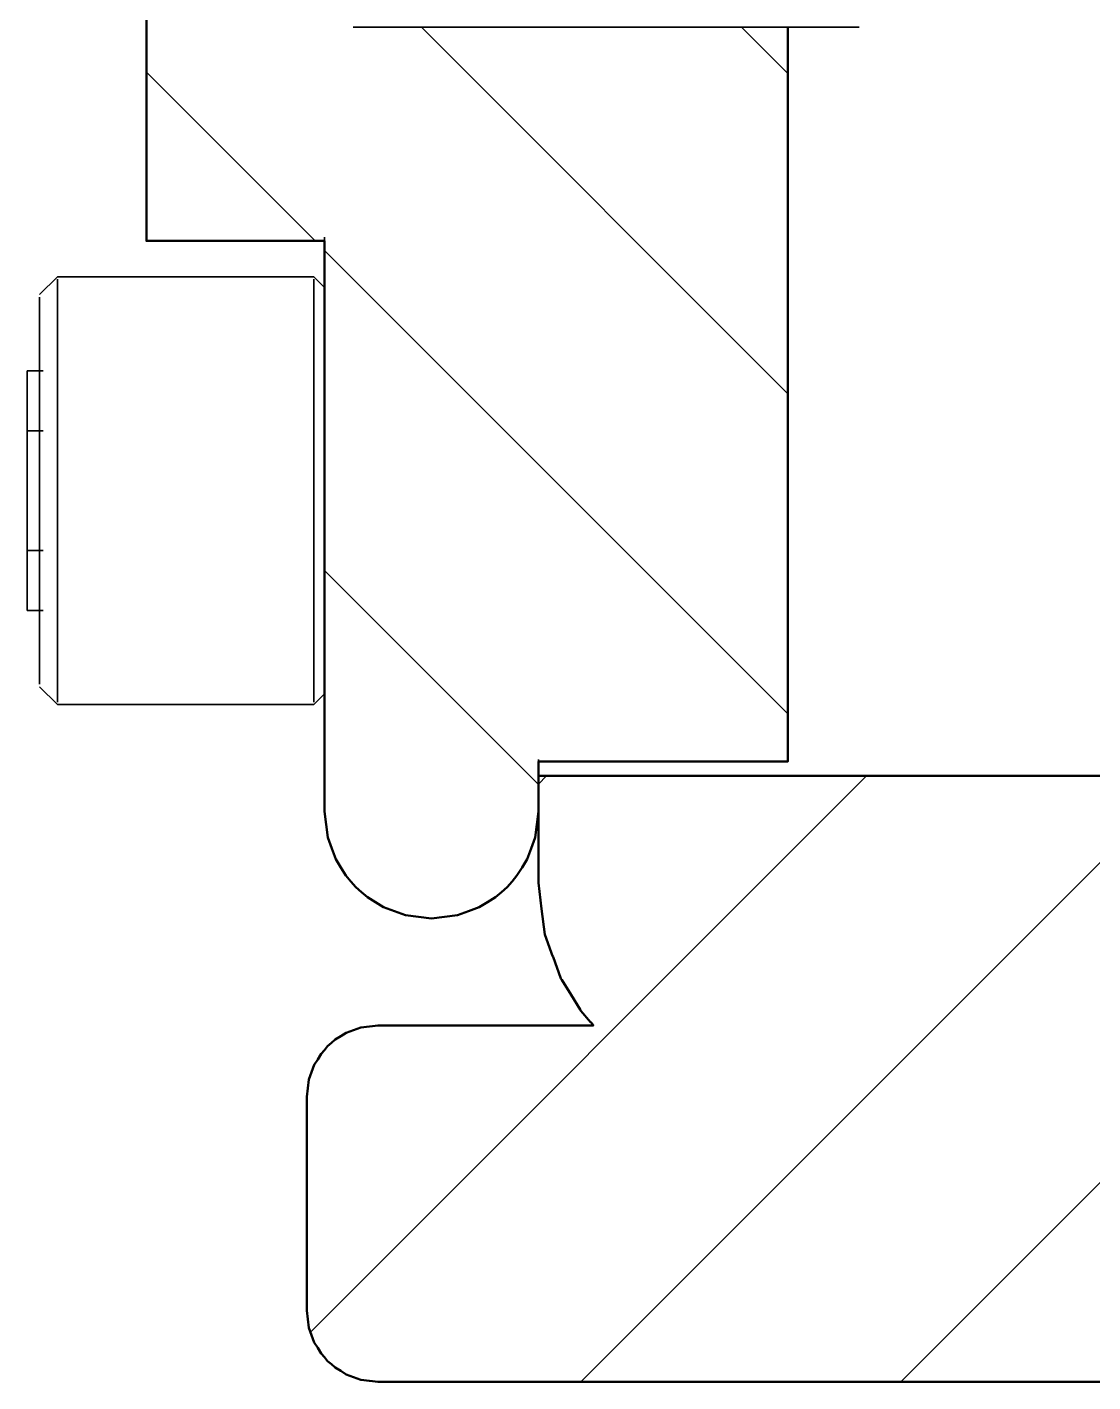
# Model space of a CAD drawing. Header units: millimetres. Extents: x 0 to 420, y 0 to 297.
# Drawn here: x 336.32 to 351.28, y 160 to 179 of the extents above; entities that cross this region are included whole.
import ezdxf

# ---------------------------------------------------------------- set-up
doc = ezdxf.new("R2010")
doc.units = ezdxf.units.MM
doc.header["$LTSCALE"] = 6
for name, color, linetype, lineweight in [('CORTE', 7, 'Continuous', 50), ('HACHURA', 8, 'Continuous', 13), ('VISIVEL', 7, 'Continuous', 35)]:
    doc.layers.add(name, color=color, linetype=linetype, lineweight=lineweight)

msp = doc.modelspace()

# ---------------------------------------------------------------- hatches: boundary and pattern name
at = {"layer": 'HACHURA'}
h = msp.add_hatch(dxfattribs=at)
h.set_pattern_fill('ANSI31')
h.paths.add_polyline_path([(366.7755, 160), (390.75, 160), (390.871, 160.015), (390.9925, 160.03), (391.095, 160.0675), (391.197, 160.1055), (391.2735, 160.153), (391.35, 160.2), (391.4035, 160.2465), (391.457, 160.293), (391.5035, 160.3465), (391.55, 160.4), (391.597, 160.4765), (391.6445, 160.553), (391.6825, 160.655), (391.72, 160.7575), (391.735, 160.8785), (391.75, 161), (391.75, 162.4995), (391.75, 164), (391.735, 164.121), (391.72, 164.2425), (391.6825, 164.345), (391.6445, 164.447), (391.597, 164.5235), (391.55, 164.6), (391.5035, 164.6535), (391.457, 164.707), (391.4035, 164.7535), (391.35, 164.8), (391.2735, 164.847), (391.197, 164.8945), (391.095, 164.9325), (390.9925, 164.97), (390.8715, 164.985), (390.75, 165), (390.7395, 165), (390.7265, 165), (390.7605, 165.0395), (390.9, 165.2), (391.0415, 165.429), (391.1835, 165.6585), (391.297, 165.9655), (391.4105, 166.2725), (391.455, 166.636), (391.5, 167), (391.5, 168.891), (391.5, 169.0575), (391.5, 169.3405), (391.5, 169.421), (391.5, 175.0465), (391.5, 175.081), (391.5, 175.1945), (391.5, 175.49), (391.5, 175.532), (391.5, 175.8455), (391.5, 175.9325), (391.5, 175.9685), (391.5, 175.9995), (393.9855, 176.0005), (394, 176.0005), (394, 176.053), (394, 183.0005), (391.572, 183.0005), (391.1, 183.0005), (391.1, 179.0305), (391.1, 179.0005), (391.039, 179.0005), (381, 179.0005), (381, 178.8705), (381, 170.052), (381, 170.0005), (380.8875, 170.0005), (352, 170.0005), (352, 168.5005), (351.968, 168.5005), (343.5, 168.5005), (343.5, 168.3015), (343.5, 168.288), (343.5, 167.857), (343.5, 167), (343.545, 166.6365), (343.5895, 166.2725), (343.6795, 166.0285), (343.6905, 166), (343.703, 165.9655), (343.7035, 165.964), (343.7055, 165.959), (343.8165, 165.6585), (343.829, 165.638), (343.9585, 165.429), (344.0875, 165.2205), (344.0975, 165.2035), (344.2335, 165.046), (344.2395, 165.0395), (344.2735, 165), (343.292, 165), (341.25, 165), (341.129, 164.985), (341.0075, 164.97), (340.905, 164.9325), (340.803, 164.8945), (340.7265, 164.847), (340.65, 164.8), (340.5965, 164.7535), (340.543, 164.707), (340.4965, 164.6535), (340.45, 164.6), (340.403, 164.5235), (340.3555, 164.447), (340.3175, 164.345), (340.28, 164.2425), (340.265, 164.1215), (340.25, 164), (340.25, 162.5005), (340.25, 161), (340.265, 160.879), (340.28, 160.7575), (340.3175, 160.655), (340.3555, 160.553), (340.403, 160.4765), (340.45, 160.4), (340.4965, 160.3465), (340.543, 160.293), (340.5965, 160.2465), (340.65, 160.2), (340.7265, 160.153), (340.803, 160.1055), (340.905, 160.0675), (341.0075, 160.03), (341.1285, 160.015), (341.25, 160), (345.3165, 160), (365.994, 160)])
h.paths.add_polyline_path([(346.5, 231), (346.925, 231), (347.333, 231), (347.454, 231.546), (347.6475, 232.4175), (347.8775, 233.147), (348.146, 233.9985), (348.4385, 234.705), (348.78, 235.5295), (349.1335, 236.208), (349.5455, 237), (349.9565, 237.645), (350.436, 238.398), (350.9015, 239.0045), (351.445, 239.713), (351.962, 240.277), (352.565, 240.935), (353.129, 241.4515), (353.787, 242.055), (354.394, 242.5205), (355.102, 243.064), (355.747, 243.475), (356.5, 243.9545), (357.1785, 244.3075), (357.9705, 244.72), (358.677, 245.0125), (359.5015, 245.354), (360.231, 245.584), (361.0825, 245.8525), (361.829, 246.018), (362.7005, 246.2115), (363.459, 246.311), (364.344, 246.4275), (365.108, 246.461), (366, 246.5), (366.764, 246.4665), (367.656, 246.4275), (368.414, 246.328), (369.2995, 246.2115), (370.046, 246.046), (370.9175, 245.8525), (371.647, 245.6225), (372.4985, 245.354), (373.205, 245.0615), (374.0295, 244.72), (374.708, 244.3665), (375.5, 243.9545), (376.145, 243.5435), (376.898, 243.064), (377.5045, 242.5985), (378.213, 242.055), (378.777, 241.538), (379.435, 240.935), (379.9515, 240.371), (380.555, 239.713), (381.0205, 239.106), (381.564, 238.398), (381.975, 237.753), (382.4545, 237), (382.8075, 236.3215), (383.22, 235.5295), (383.5125, 234.823), (383.854, 233.9985), (384.084, 233.269), (384.3525, 232.4175), (384.518, 231.671), (384.667, 231), (386.3905, 231), (388.5, 231), (388.864, 230.955), (389.2275, 230.9105), (389.5345, 230.797), (389.8415, 230.6835), (390.071, 230.5415), (390.3, 230.4), (390.4605, 230.2605), (390.6215, 230.1215), (390.7605, 229.9605), (390.9, 229.8), (391.0415, 229.571), (391.1835, 229.3415), (391.297, 229.0345), (391.4105, 228.7275), (391.455, 228.3635), (391.5, 228), (391.5, 221.192), (391.5, 219.6965), (391.5, 219.612), (391.5, 219.5875), (391.5, 218.5305), (391.5, 218.2435), (391.5, 216.9535), (391.5, 216.597), (391.5, 216.0005), (393.927, 215.9995), (394, 215.9995), (394, 215.9485), (394, 209.0005), (393.6085, 208.9995), (391.1, 208.9995), (391.1, 212.9705), (391.1, 212.9995), (389.8715, 212.9995), (381, 212.9995), (381, 221.949), (381, 221.9995), (380.9805, 221.9995), (377.7365, 221.9995), (376.6525, 221.9995), (376.8755, 222.4285), (377.076, 222.9125), (377.2765, 223.396), (377.434, 223.895), (377.591, 224.394), (377.7045, 224.9055), (377.8175, 225.416), (377.886, 225.9355), (377.9545, 226.454), (377.977, 226.9775), (378, 227.5), (377.977, 228.023), (377.9545, 228.546), (377.886, 229.065), (377.8175, 229.584), (377.7045, 230.095), (377.591, 230.606), (377.4335, 231.105), (377.2765, 231.604), (377.076, 232.088), (376.8755, 232.5715), (376.634, 233.036), (376.3925, 233.5), (376.111, 233.9415), (375.83, 234.383), (375.511, 234.7985), (375.1925, 235.2135), (374.839, 235.5995), (374.4855, 235.9855), (374.099, 236.339), (373.7135, 236.6925), (373.298, 237.0115), (372.883, 237.33), (372.4415, 237.611), (372, 237.8925), (371.5355, 238.134), (371.0715, 238.3755), (370.5875, 238.576), (370.104, 238.7765), (369.605, 238.934), (369.106, 239.091), (368.5945, 239.2045), (368.084, 239.3175), (367.5645, 239.386), (367.046, 239.4545), (366.5225, 239.477), (366, 239.5), (365.477, 239.477), (364.954, 239.4545), (364.435, 239.386), (363.916, 239.3175), (363.405, 239.2045), (362.894, 239.091), (362.395, 238.9335), (361.896, 238.7765), (361.412, 238.576), (360.9285, 238.3755), (360.464, 238.134), (360, 237.8925), (359.5585, 237.611), (359.117, 237.33), (358.7015, 237.011), (358.2865, 236.6925), (357.9005, 236.339), (357.5145, 235.9855), (357.161, 235.599), (356.8075, 235.2135), (356.4885, 234.798), (356.17, 234.383), (355.889, 233.9415), (355.6075, 233.5), (355.366, 233.0355), (355.1245, 232.5715), (354.924, 232.0875), (354.7235, 231.604), (354.566, 231.105), (354.409, 230.606), (354.2955, 230.0945), (354.1825, 229.584), (354.114, 229.0645), (354.0455, 228.546), (354.023, 228.0225), (354, 227.5), (354.023, 226.977), (354.0455, 226.454), (354.114, 225.935), (354.1825, 225.416), (354.2955, 224.905), (354.409, 224.394), (354.5665, 223.895), (354.7235, 223.396), (354.924, 222.912), (355.1245, 222.4285), (355.347, 222.0005), (355.0325, 221.9995), (352, 221.9995), (352, 223.495), (351.4575, 223.4995), (343.5, 223.4995), (343.5, 223.6505), (343.5, 223.712), (343.5, 223.767), (343.5, 224.143), (343.5, 225.596), (343.5, 225.741), (343.5, 226.9585), (343.5, 226.978), (343.5, 228), (343.545, 228.364), (343.5895, 228.7275), (343.703, 229.0345), (343.8165, 229.3415), (343.9585, 229.571), (344.1, 229.8), (344.2395, 229.9605), (344.3785, 230.1215), (344.5395, 230.2605), (344.7, 230.4), (344.929, 230.5415), (345.1585, 230.6835), (345.4655, 230.797), (345.7725, 230.9105), (346.1365, 230.955)])
h = msp.add_hatch(dxfattribs=at)
h.set_pattern_fill('ANSI31', angle=90)
h.paths.add_polyline_path([(340.5, 216.1545), (340.5, 216.155), (340.5, 216.197), (340.5, 216.412), (340.5, 216.468), (340.5, 216.643), (340.5, 216.88), (340.5, 216.9535), (340.5, 224), (340.5225, 224.182), (340.545, 224.364), (340.6015, 224.5175), (340.6585, 224.671), (340.729, 224.7855), (340.8, 224.9), (340.8695, 224.9805), (340.9395, 225.0605), (341.0195, 225.1305), (341.1, 225.2), (341.2145, 225.271), (341.329, 225.3415), (341.4825, 225.3985), (341.636, 225.455), (341.818, 225.4775), (342, 225.5), (342.182, 225.4775), (342.364, 225.455), (342.5175, 225.3985), (342.671, 225.3415), (342.7855, 225.271), (342.9, 225.2), (342.9805, 225.1305), (343.0605, 225.0605), (343.1305, 224.9805), (343.2, 224.9), (343.271, 224.7855), (343.3415, 224.671), (343.3985, 224.5175), (343.455, 224.364), (343.4775, 224.182), (343.5, 224), (343.5, 223.938), (343.5, 223.876), (343.5, 223.3205), (343.5, 223.3005), (346.8125, 223.2995), (347, 223.2995), (347, 223.2415), (347, 213.0005), (340.9435, 212.9995), (340.9, 212.9995), (340.9, 212.9705), (340.9, 209.0005), (340.7435, 208.9995), (338, 208.9995), (338, 215.9485), (338, 215.9995), (338.0135, 215.9995), (340.5, 215.9995)])
h.paths.add_polyline_path([(340.5, 176.0005), (338.134, 176.0005), (338, 176.0005), (338, 176.053), (338, 183.0005), (338.237, 183.0005), (340.9, 183.0005), (340.9, 179.0305), (340.9, 179.0005), (341.0775, 179.0005), (347, 179.0005), (347, 178.8705), (347, 168.7595), (347, 168.7005), (346.9865, 168.7005), (343.5, 168.7005), (343.5, 168.6565), (343.5, 168.4895), (343.5, 168.084), (343.5, 168.062), (343.5, 168), (343.4775, 167.818), (343.455, 167.636), (343.3985, 167.4825), (343.3415, 167.329), (343.271, 167.2145), (343.2, 167.1), (343.1305, 167.0195), (343.0605, 166.9395), (342.9805, 166.8695), (342.9, 166.8), (342.7855, 166.729), (342.671, 166.6585), (342.5175, 166.6015), (342.364, 166.545), (342.182, 166.5225), (342, 166.5), (341.818, 166.5225), (341.636, 166.545), (341.4825, 166.6015), (341.329, 166.6585), (341.2145, 166.729), (341.1, 166.8), (341.0195, 166.8695), (340.9395, 166.9395), (340.8695, 167.0195), (340.8, 167.1), (340.729, 167.2145), (340.6585, 167.329), (340.6015, 167.4825), (340.545, 167.636), (340.5225, 167.818), (340.5, 168), (340.5, 168.891), (340.5, 168.9075), (340.5, 170.808), (340.5, 170.8475), (340.5, 170.8595), (340.5, 172.3035), (340.5, 172.4775), (340.5, 174.369), (340.5, 175.0465), (340.5, 175.2165), (340.5, 175.8395), (340.5, 175.8455)])

# ---------------------------------------------------------------- linework, layer by layer
at = {"layer": 'CORTE'}
for points in [[(347, 179.0005), (347, 178.8705), (347, 168.7595), (347, 168.7005), (346.9865, 168.7005), (343.5, 168.7005), (343.5, 168.6565), (343.5, 168.4895), (343.5, 168.084), (343.5, 168.062), (343.5, 168), (343.4775, 167.818), (343.455, 167.636), (343.3985, 167.4825), (343.3415, 167.329), (343.271, 167.2145), (343.2, 167.1), (343.1305, 167.0195), (343.0605, 166.9395), (342.9805, 166.8695), (342.9, 166.8), (342.7855, 166.729), (342.671, 166.6585), (342.5175, 166.6015), (342.364, 166.545), (342.182, 166.5225), (342, 166.5), (341.818, 166.5225), (341.636, 166.545), (341.4825, 166.6015), (341.329, 166.6585), (341.2145, 166.729), (341.1, 166.8), (341.0195, 166.8695), (340.9395, 166.9395), (340.8695, 167.0195), (340.8, 167.1), (340.729, 167.2145), (340.6585, 167.329), (340.6015, 167.4825), (340.545, 167.636), (340.5225, 167.818), (340.5, 168), (340.5, 168.891), (340.5, 168.9075), (340.5, 170.808), (340.5, 170.8475), (340.5, 170.8595), (340.5, 172.3035), (340.5, 172.4775), (340.5, 174.369), (340.5, 175.0465), (340.5, 175.2165), (340.5, 175.8395), (340.5, 175.8455), (340.5, 176.0005), (338.134, 176.0005), (338, 176.0005), (338, 176.053), (338, 183.0005)], [(351.968, 168.5005), (343.5, 168.5005), (343.5, 168.3015), (343.5, 168.288), (343.5, 167.857), (343.5, 167), (343.545, 166.6365), (343.5895, 166.2725), (343.6795, 166.0285), (343.6905, 166), (343.703, 165.9655), (343.7035, 165.964), (343.7055, 165.959), (343.8165, 165.6585), (343.829, 165.638), (343.9585, 165.429), (344.0875, 165.2205), (344.0975, 165.2035), (344.2335, 165.046), (344.2395, 165.0395), (344.2735, 165), (343.292, 165), (341.25, 165), (341.129, 164.985), (341.0075, 164.97), (340.905, 164.9325), (340.803, 164.8945), (340.7265, 164.847), (340.65, 164.8), (340.5965, 164.7535), (340.543, 164.707), (340.4965, 164.6535), (340.45, 164.6), (340.403, 164.5235), (340.3555, 164.447), (340.3175, 164.345), (340.28, 164.2425), (340.265, 164.1215), (340.25, 164), (340.25, 162.5005), (340.25, 161), (340.265, 160.879), (340.28, 160.7575), (340.3175, 160.655), (340.3555, 160.553), (340.403, 160.4765), (340.45, 160.4), (340.4965, 160.3465), (340.543, 160.293), (340.5965, 160.2465), (340.65, 160.2), (340.7265, 160.153), (340.803, 160.1055), (340.905, 160.0675), (341.0075, 160.03), (341.1285, 160.015), (341.25, 160), (345.3165, 160), (365.994, 160)]]:
    msp.add_lwpolyline(points, dxfattribs=at)
at = {"layer": 'VISIVEL'}
for p, q in [((338, 179.615), (338, 178.68)), ((340.9, 179), (347, 179)), ((348, 179), (341, 179)), ((347, 178.45), (347, 178.99)), ((338, 178.68), (338, 177.875)), ((347, 176.695), (347, 178.45)), ((338, 177.875), (338, 177.205)), ((338, 177.205), (338, 176.68)), ((338, 176.68), (338, 176.305)), ((347, 176.695), (347, 175.085)), ((338, 176.305), (338, 176.075)), ((338, 176.075), (338, 176)), ((338, 176), (340.5, 176)), ((340.5, 176.055), (340.5, 170.905)), ((340.5, 176.055), (340.5, 172.31)), ((340.5, 172.31), (340.5, 176.055)), ((340.5, 175.06), (340.5, 176.055)), ((340.5, 172.48), (340.5, 176.025)), ((340.5, 176), (340.5, 175.07)), ((340.5, 176), (340.5, 175.815)), ((340.5, 172.55), (340.5, 175.985)), ((340.5, 175.255), (340.5, 175.815)), ((336.5, 175.25), (336.75, 175.5)), ((336.75, 175.5), (340.35, 175.5)), ((336.75, 175.465), (336.75, 175.355)), ((340.35, 175.5), (340.5, 175.35)), ((340.35, 175.465), (340.35, 175.355)), ((336.5, 175.215), (336.5, 175.115)), ((336.5, 175.115), (336.5, 175.215)), ((336.75, 175.355), (336.75, 175.175)), ((340.35, 175.355), (340.35, 175.175)), ((340.5, 175.315), (340.5, 175.21)), ((340.5, 175.21), (340.5, 175.04)), ((336.5, 175.115), (336.5, 174.95)), ((336.5, 174.95), (336.5, 175.115)), ((336.75, 175.175), (336.75, 174.925)), ((340.35, 175.175), (340.35, 174.925)), ((340.5, 175.04), (340.5, 174.805)), ((347, 175.085), (347, 173.635)), ((336.5, 174.95), (336.5, 174.725)), ((336.5, 174.725), (336.5, 174.95)), ((336.75, 174.925), (336.75, 174.62)), ((340.35, 174.925), (340.35, 174.62)), ((340.5, 174.805), (340.5, 174.515)), ((336.5, 174.725), (336.5, 174.445)), ((336.5, 174.445), (336.5, 174.725)), ((336.75, 174.62), (336.75, 174.265)), ((340.35, 174.62), (340.35, 174.265)), ((336.5, 174.445), (336.5, 174.115)), ((336.5, 174.2), (336.5, 174.445)), ((340.5, 174.515), (340.5, 174.175)), ((336.75, 174.265), (336.75, 173.86)), ((340.35, 174.265), (340.35, 173.86)), ((336.55, 174.18), (336.325, 174.18)), ((336.325, 174.18), (336.325, 173.34)), ((336.325, 174.18), (336.325, 173.34)), ((336.5, 174.115), (336.5, 173.75)), ((340.5, 174.175), (340.5, 173.795)), ((336.75, 173.86), (336.75, 173.425)), ((340.35, 173.86), (340.35, 173.425)), ((336.5, 173.75), (336.5, 173.35)), ((340.5, 173.795), (340.5, 173.38)), ((347, 172.36), (347, 173.635)), ((336.55, 173.34), (336.325, 173.34)), ((336.325, 173.34), (336.325, 171.66)), ((336.325, 171.66), (336.325, 173.34)), ((336.5, 173.35), (336.5, 172.93)), ((336.75, 173.425), (336.75, 172.97)), ((340.35, 173.425), (340.35, 172.97)), ((340.5, 173.38), (340.5, 172.945)), ((336.5, 172.93), (336.5, 172.5)), ((336.75, 172.97), (336.75, 172.5)), ((340.35, 172.97), (340.35, 172.5)), ((340.5, 172.945), (340.5, 172.5)), ((336.5, 172.5), (336.5, 172.07)), ((336.75, 172.5), (336.75, 172.03)), ((340.35, 172.5), (340.35, 172.03)), ((340.5, 172.5), (340.5, 172.055)), ((347, 171.26), (347, 172.36)), ((336.5, 172.07), (336.5, 171.65)), ((336.75, 172.03), (336.75, 171.575)), ((340.35, 172.03), (340.35, 171.575)), ((340.5, 172.055), (340.5, 171.62)), ((336.55, 171.66), (336.325, 171.66)), ((336.325, 171.66), (336.325, 170.82)), ((336.325, 170.82), (336.325, 171.66)), ((336.5, 171.65), (336.5, 171.25)), ((336.75, 171.575), (336.75, 171.14)), ((340.35, 171.575), (340.35, 171.14)), ((340.5, 171.62), (340.5, 171.205)), ((336.5, 171.25), (336.5, 170.885)), ((340.5, 171.205), (340.5, 170.825)), ((347, 170.345), (347, 171.26)), ((336.75, 171.14), (336.75, 170.735)), ((340.35, 171.14), (340.35, 170.735)), ((336.55, 170.82), (336.325, 170.82)), ((336.5, 170.885), (336.5, 170.555)), ((340.5, 170.825), (340.5, 170.485)), ((336.5, 170.555), (336.5, 170.8)), ((336.75, 170.735), (336.75, 170.38)), ((340.35, 170.735), (340.35, 170.38)), ((336.5, 170.555), (336.5, 170.275)), ((336.5, 170.275), (336.5, 170.555)), ((340.5, 170.485), (340.5, 170.195)), ((336.5, 170.275), (336.5, 170.05)), ((336.5, 170.05), (336.5, 170.275)), ((336.75, 170.38), (336.75, 170.075)), ((340.35, 170.38), (340.35, 170.075)), ((347, 169.63), (347, 170.345)), ((336.75, 170.075), (336.75, 169.825)), ((340.35, 170.075), (340.35, 169.825)), ((340.5, 170.195), (340.5, 169.96)), ((336.5, 170.05), (336.5, 169.885)), ((336.5, 169.885), (336.5, 170.05)), ((336.5, 169.885), (336.5, 169.785)), ((336.5, 169.785), (336.5, 169.885)), ((340.5, 169.96), (340.5, 169.79)), ((336.5, 169.75), (336.75, 169.5)), ((336.75, 169.825), (336.75, 169.645)), ((340.35, 169.825), (340.35, 169.645)), ((340.5, 169.79), (340.5, 169.685)), ((336.75, 169.645), (336.75, 169.535)), ((336.75, 169.5), (340.35, 169.5)), ((340.35, 169.5), (340.5, 169.65)), ((340.35, 169.645), (340.35, 169.535)), ((347, 169.115), (347, 169.63)), ((347, 168.805), (347, 169.115)), ((343.5, 168.55), (343.5, 168.73)), ((343.5, 168.725), (343.5, 168.65)), ((347, 168.7), (347, 168.805)), ((343.5, 168.715), (343.5, 168.535)), ((347, 168.7), (343.5, 168.7)), ((343.5, 168.575), (343.5, 168.66)), ((343.5, 168.515), (343.5, 168.605)), ((343.5, 168.605), (343.5, 168.505)), ((343.5, 168.585), (343.5, 168.5)), ((343.5, 168.5), (352, 168.5)), ((340.52, 167.82), (340.545, 167.635)), ((343.455, 167.635), (343.4, 167.485)), ((340.6, 167.485), (340.66, 167.33)), ((343.295, 167.255), (343.34, 167.33)), ((340.8, 167.1), (340.755, 167.175)), ((341.255, 166.705), (341.33, 166.66)), ((342.515, 166.6), (342.67, 166.66)), ((342.825, 166.755), (342.9, 166.8)), ((343.545, 166.635), (343.59, 166.27)), ((341.635, 166.545), (341.485, 166.6)), ((341.82, 166.52), (342, 166.5)), ((342.18, 166.52), (342.365, 166.545)), ((343.665, 166.07), (343.59, 166.27)), ((343.815, 165.66), (343.69, 166)), ((343.815, 165.66), (343.69, 166)), ((343.69, 166), (343.795, 165.71)), ((343.81, 165.67), (343.69, 166)), ((343.815, 165.66), (343.72, 165.915)), ((343.815, 165.655), (343.935, 165.465)), ((343.91, 165.51), (343.82, 165.655)), ((344.075, 165.24), (343.82, 165.655)), ((343.935, 165.465), (343.82, 165.655)), ((343.825, 165.645), (343.935, 165.465)), ((343.935, 165.465), (344.1, 165.2)), ((344.095, 165.21), (343.935, 165.465)), ((343.975, 165.405), (344.08, 165.235)), ((344.075, 165.24), (343.98, 165.39)), ((344.075, 165.24), (343.98, 165.39)), ((344.275, 165), (344.1, 165.2)), ((344.275, 165), (344.1, 165.2)), ((344.275, 165), (344.11, 165.19)), ((344.275, 165), (344.14, 165.15)), ((341.09, 164.98), (341.005, 164.97)), ((342.785, 165), (342.52, 165)), ((342.665, 165), (342.77, 165)), ((342.785, 165), (342.685, 165)), ((342.785, 165), (342.685, 165)), ((342.785, 165), (342.955, 165)), ((342.785, 165), (342.895, 165)), ((342.875, 165), (342.8, 165)), ((342.985, 165), (342.815, 165)), ((342.875, 165), (342.955, 165)), ((342.985, 165), (342.895, 165)), ((343.365, 165), (342.985, 165)), ((342.985, 165), (343.205, 165)), ((343.245, 165), (343.025, 165)), ((343.245, 165), (343.165, 165)), ((343.245, 165), (343.52, 165)), ((343.495, 165), (343.26, 165)), ((343.57, 165), (343.295, 165)), ((343.355, 165), (344.275, 165)), ((344.275, 165), (343.365, 165)), ((343.57, 165), (343.495, 165)), ((343.935, 165), (343.57, 165)), ((343.57, 165), (343.88, 165)), ((343.75, 165), (343.57, 165)), ((343.935, 165), (343.625, 165)), ((343.75, 165), (343.935, 165)), ((344.275, 165), (343.935, 165)), ((344.275, 165), (344, 165)), ((344.005, 165), (344.275, 165)), ((340.725, 164.845), (340.65, 164.8)), ((340.405, 164.525), (340.355, 164.445)), ((340.26, 164.08), (340.25, 164)), ((340.25, 162.5), (340.25, 161)), ((340.27, 160.84), (340.28, 160.755)), ((340.405, 160.475), (340.45, 160.4)), ((340.725, 160.155), (340.805, 160.105)), ((341.17, 160.01), (341.25, 160)), ((341.25, 160), (341.575, 160)), ((341.575, 160), (341.815, 160)), ((341.815, 160), (342.195, 160)), ((342.195, 160), (342.4, 160)), ((342.4, 160), (343.815, 160)), ((342.785, 160), (342.665, 160)), ((342.665, 160), (342.785, 160)), ((342.775, 160), (342.67, 160)), ((342.675, 160), (342.785, 160)), ((342.94, 160), (342.785, 160)), ((342.785, 160), (342.91, 160)), ((342.97, 160), (342.79, 160)), ((342.8, 160), (342.98, 160)), ((343.095, 160), (342.985, 160)), ((342.985, 160), (343.245, 160)), ((343.225, 160), (342.985, 160)), ((343.005, 160), (343.245, 160)), ((343.245, 160), (343.095, 160)), ((343.545, 160), (343.25, 160)), ((343.27, 160), (343.565, 160)), ((343.295, 160), (343.425, 160)), ((343.57, 160), (343.375, 160)), ((343.425, 160), (343.52, 160)), ((343.85, 160), (343.455, 160)), ((343.855, 160), (343.57, 160)), ((343.91, 160), (343.575, 160)), ((343.6, 160), (343.93, 160)), ((343.815, 160), (346.63, 160)), ((366.925, 160), (343.815, 160)), ((343.85, 160), (343.935, 160)), ((343.935, 160), (343.855, 160)), ((344.335, 160), (343.935, 160)), ((344.305, 160), (343.94, 160)), ((344.335, 160), (343.965, 160)), ((344.335, 160), (344.72, 160)), ((344.75, 160), (344.365, 160)), ((344.75, 160), (344.56, 160)), ((345.085, 160), (344.75, 160)), ((344.75, 160), (345.135, 160)), ((345.165, 160), (344.78, 160)), ((345.165, 160), (344.815, 160)), ((345.165, 160), (345.085, 160)), ((345.565, 160), (345.165, 160)), ((345.165, 160), (345.535, 160)), ((345.565, 160), (345.195, 160)), ((345.565, 160), (345.315, 160)), ((345.565, 160), (345.9, 160)), ((345.93, 160), (345.59, 160)), ((346.09, 160), (345.81, 160)), ((345.855, 160), (345.93, 160)), ((346.255, 160), (345.93, 160)), ((345.93, 160), (346.23, 160)), ((346.255, 160), (345.955, 160)), ((346.09, 160), (346.255, 160)), ((346.255, 160), (346.515, 160)), ((346.255, 160), (346.495, 160)), ((346.515, 160), (346.275, 160)), ((346.43, 160), (346.515, 160)), ((346.515, 160), (346.715, 160)), ((346.515, 160), (346.7, 160)), ((346.715, 160), (346.53, 160)), ((346.63, 160), (350.64, 160)), ((346.715, 160), (346.835, 160)), ((346.715, 160), (346.825, 160)), ((346.835, 160), (346.725, 160)), ((366.925, 160), (350.64, 160))]:
    msp.add_line(p, q, dxfattribs=at)

doc.saveas('drawing.dxf')
